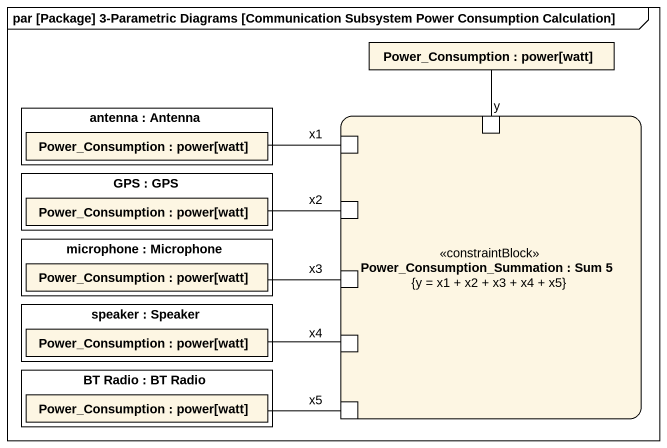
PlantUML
@startuml
mainframe par [Package] 3-Parametric Diagrams [Communication Subsystem Power Consumption Calculation]
rectangle "Power_Consumption : power[watt]" as Power_Consumption
rectangle "antenna : Antenna" as antenna {
  rectangle "Power_Consumption : power[watt]" as Power_Consumption_2
}
rectangle "Power_Consumption_Summation : Sum 5\n{y = x1 + x2 + x3 + x4 + x5}" as Power_Consumption_Summation <<constraintBlock>> {
  port x1
  port y
  port x2
  port x3
  port x4
  port x5
}
rectangle "GPS : GPS" as GPS {
  rectangle "Power_Consumption : power[watt]" as Power_Consumption_3
}
rectangle "microphone : Microphone" as microphone {
  rectangle "Power_Consumption : power[watt]" as Power_Consumption_4
}
rectangle "speaker : Speaker" as speaker {
  rectangle "Power_Consumption : power[watt]" as Power_Consumption_5
}
rectangle "BT Radio : BT Radio" as BT_Radio {
  rectangle "Power_Consumption : power[watt]" as Power_Consumption_6
}
Power_Consumption -- y
x1 -left- Power_Consumption_2
x2 -left- Power_Consumption_3
x3 -left- Power_Consumption_4
x4 -left- Power_Consumption_5
x5 -left- Power_Consumption_6
@enduml
